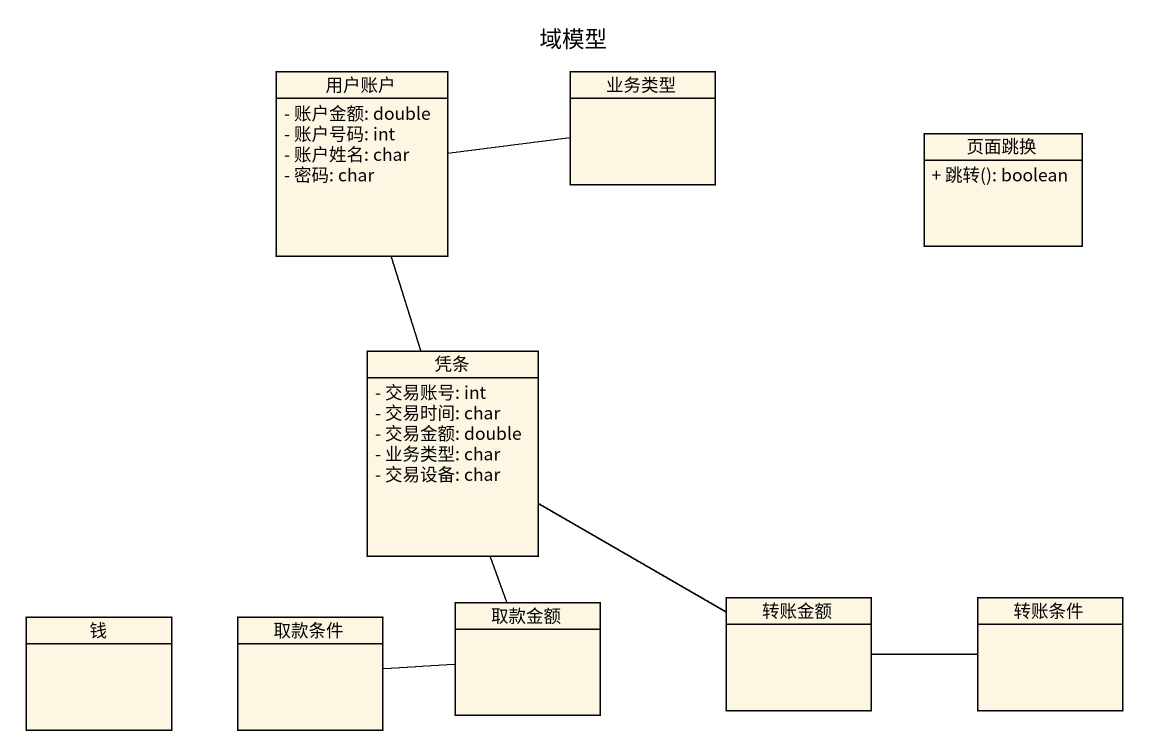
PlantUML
@startuml
title 域模型
hide circle
hide empty members
skinparam classAttributeIconSize 0
class 用户账户 {
  - 账户金额: double
  - 账户号码: int
  - 账户姓名: char
  - 密码: char
}
class 业务类型
class 页面跳换 {
  + 跳转(): boolean
}
class 凭条 {
  - 交易账号: int
  - 交易时间: char
  - 交易金额: double
  - 业务类型: char
  - 交易设备: char
}
class 取款金额
class 转账金额
class 转账条件
class 钱
class 取款条件
用户账户 -right- 业务类型
用户账户 -- 凭条
凭条 -- 取款金额
凭条 -right- 转账金额
取款金额 -left- 取款条件
转账金额 -right- 转账条件
@enduml
